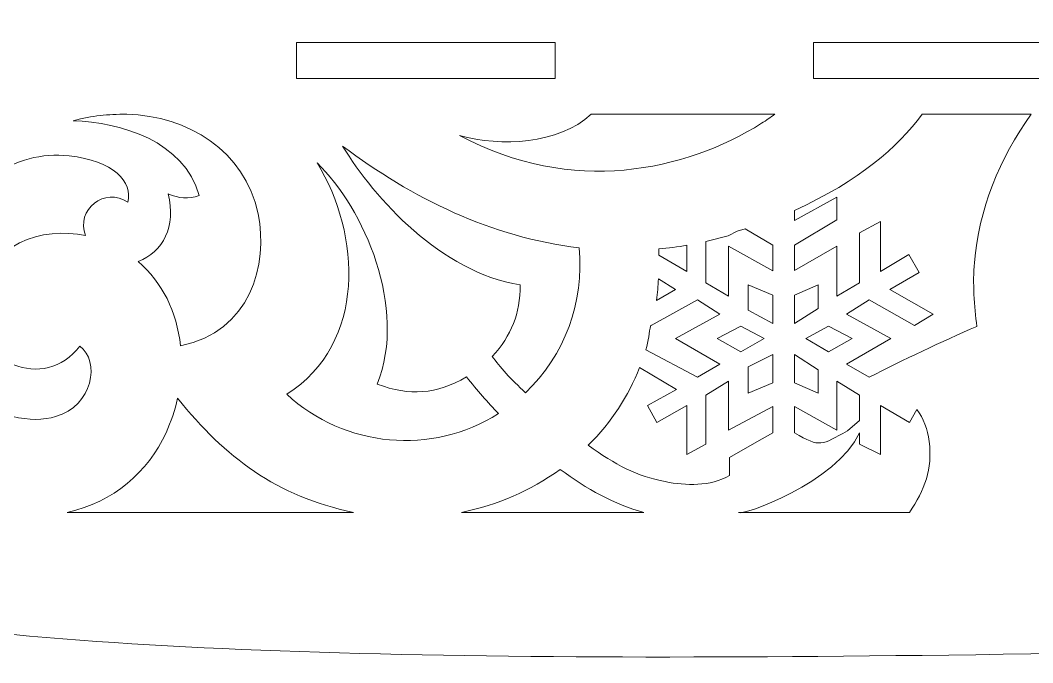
# Model space of a CAD drawing. Header units: centimetres. Extents: x -26.8 to 35.6, y -16.5 to 21.6.
# Drawn here: x 5.97 to 14.44, y 2.62 to 7.99 of the extents above; entities that cross this region are included whole.
import ezdxf

# ---------------------------------------------------------------- set-up
doc = ezdxf.new("R2010")
doc.units = ezdxf.units.CM
doc.header["$MEASUREMENT"] = 0
doc.layers.add('layer 1', color=7, linetype='Continuous')

msp = doc.modelspace()

# ---------------------------------------------------------------- linework, layer by layer
at = {"layer": 'layer 1', "color": 142, "lineweight": 9}
for points, knots in [([(5.82436, 14.31956), (5.82436, 14.31956), (5.82436, 13.88769), (5.82436, 13.88769), (5.82436, 13.88769), (5.13313, 13.22978), (4.73236, 12.57022), (4.5652, 11.86502), (4.5652, 11.86502), (4.33256, 10.88351), (4.56167, 9.87197), (5.09755, 8.69854), (5.09755, 8.69854), (5.15764, 8.56697), (5.20183, 8.44521), (5.23207, 8.33299), (5.23207, 8.33299), (5.23207, 8.33299), (5.0782, 8.13254), (5.0782, 8.13254), (5.0782, 8.13254), (5.0782, 8.13254), (4.90085, 8.10596), (4.90085, 8.10596), (4.90085, 8.10596), (4.90085, 8.10596), (5.06419, 8.32686), (5.06419, 8.32686), (5.06419, 8.32686), (5.06419, 8.32686), (4.99344, 8.38381), (4.99344, 8.38381), (4.99344, 8.38381), (4.99344, 8.38381), (4.77315, 8.09216), (4.77315, 8.09216), (4.77315, 8.09216), (4.74526, 8.15931), (4.73385, 8.1992), (4.64648, 8.25539), (4.64648, 8.25539), (4.64648, 8.25539), (4.98118, 8.39441), (4.98118, 8.39441), (4.98118, 8.39441), (4.98118, 8.39441), (4.94782, 8.47475), (4.94782, 8.47475), (4.94782, 8.47475), (4.94782, 8.47475), (4.6954, 8.37383), (4.6954, 8.37383), (4.6954, 8.37383), (4.6954, 8.37383), (4.76584, 8.54436), (4.76584, 8.54436), (4.76584, 8.54436), (4.76584, 8.54436), (5.02021, 8.65002), (5.02021, 8.65002), (5.02021, 8.65002), (5.02021, 8.65002), (4.98016, 8.72757), (4.98016, 8.72757), (4.98016, 8.72757), (4.98016, 8.72757), (4.81476, 8.66279), (4.81476, 8.66279), (4.81476, 8.66279), (4.81476, 8.66279), (4.86955, 8.79544), (4.86955, 8.79544), (4.86955, 8.79544), (4.86955, 8.79544), (4.78902, 8.8287), (4.78902, 8.8287), (4.78902, 8.8287), (4.78902, 8.8287), (4.73422, 8.69606), (4.73422, 8.69606), (4.73422, 8.69606), (4.73422, 8.69606), (4.66276, 8.85867), (4.66276, 8.85867), (4.66276, 8.85867), (4.66276, 8.85867), (4.57965, 8.832), (4.57965, 8.832), (4.57965, 8.832), (4.57965, 8.832), (4.68531, 8.57763), (4.68531, 8.57763), (4.68531, 8.57763), (4.68531, 8.57763), (4.61487, 8.40709), (4.61487, 8.40709), (4.61487, 8.40709), (4.61487, 8.40709), (4.50725, 8.65672), (4.50725, 8.65672), (4.50725, 8.65672), (4.50725, 8.65672), (4.42693, 8.62336), (4.42693, 8.62336), (4.42693, 8.62336), (4.42693, 8.62336), (4.56595, 8.28866), (4.56595, 8.28866), (4.56595, 8.28866), (4.56595, 8.28866), (4.54978, 8.28979), (4.54978, 8.28979), (4.54978, 8.28979), (4.48586, 8.3051), (4.42294, 8.29597), (4.36101, 8.26239), (4.36101, 8.26239), (4.36101, 8.26239), (4.40602, 8.62645), (4.40602, 8.62645), (4.40602, 8.62645), (4.40602, 8.62645), (4.3157, 8.63603), (4.3157, 8.63603), (4.3157, 8.63603), (4.3157, 8.63603), (4.28026, 8.36229), (4.28026, 8.36229), (4.28026, 8.36229), (4.28026, 8.36229), (4.16864, 8.50823), (4.16864, 8.50823), (4.16864, 8.50823), (4.16864, 8.50823), (4.20881, 8.78), (4.20881, 8.78), (4.20881, 8.78), (4.20881, 8.78), (4.12044, 8.79431), (4.12044, 8.79431), (4.12044, 8.79431), (4.12044, 8.79431), (4.0946, 8.61089), (4.0946, 8.61089), (4.0946, 8.61089), (4.0946, 8.61089), (4.00356, 8.72614), (4.00356, 8.72614), (4.00356, 8.72614), (4.00356, 8.72614), (3.93631, 8.67074), (3.93631, 8.67074), (3.93631, 8.67074), (3.93631, 8.67074), (4.0226, 8.55746), (4.0226, 8.55746), (4.0226, 8.55746), (4.0226, 8.55746), (3.83919, 8.58329), (3.83919, 8.58329), (3.83919, 8.58329), (3.83919, 8.58329), (3.83435, 8.49103), (3.83435, 8.49103), (3.83435, 8.49103), (3.83435, 8.49103), (4.09665, 8.45478), (4.09665, 8.45478), (4.09665, 8.45478), (4.09665, 8.45478), (4.21498, 8.31162), (4.21498, 8.31162), (4.21498, 8.31162), (4.21498, 8.31162), (3.9393, 8.34232), (3.9393, 8.34232), (3.9393, 8.34232), (3.9393, 8.34232), (3.93167, 8.25674), (3.93167, 8.25674), (3.93167, 8.25674), (3.93167, 8.25674), (4.28902, 8.20895), (4.28902, 8.20895), (4.28902, 8.20895), (4.27595, 8.17733), (4.24555, 8.17043), (4.23095, 8.12203), (4.23095, 8.12203), (4.23095, 8.12203), (4.21076, 8.01946), (4.21076, 8.01946), (4.21076, 8.01946), (4.21076, 8.01946), (3.92384, 8.23778), (3.92384, 8.23778), (3.92384, 8.23778), (3.92384, 8.23778), (3.8669, 8.16704), (3.8669, 8.16704), (3.8669, 8.16704), (3.8669, 8.16704), (4.08584, 7.99897), (4.08584, 7.99897), (4.08584, 7.99897), (4.08584, 7.99897), (3.89903, 7.97631), (3.89903, 7.97631), (3.89903, 7.97631), (3.89903, 7.97631), (3.68956, 8.14047), (3.68956, 8.14047), (3.68956, 8.14047), (3.68956, 8.14047), (3.62786, 8.07168), (3.62786, 8.07168), (3.62786, 8.07168), (3.62786, 8.07168), (3.7741, 7.95582), (3.7741, 7.95582), (3.7741, 7.95582), (3.7741, 7.95582), (3.63497, 7.9412), (3.63497, 7.9412), (3.63497, 7.9412), (3.63497, 7.9412), (3.64157, 7.84975), (3.64157, 7.84975), (3.64157, 7.84975), (3.64157, 7.84975), (3.78739, 7.86714), (3.78739, 7.86714), (3.78739, 7.86714), (3.78739, 7.86714), (3.67822, 7.7237), (3.67822, 7.7237), (3.67822, 7.7237), (3.67822, 7.7237), (3.75093, 7.67148), (3.75093, 7.67148), (3.75093, 7.67148), (3.75093, 7.67148), (3.9123, 7.88765), (3.9123, 7.88765), (3.9123, 7.88765), (3.9123, 7.88765), (4.09438, 7.91225), (4.09438, 7.91225), (4.09438, 7.91225), (4.09438, 7.91225), (3.92632, 7.69331), (3.92632, 7.69331), (3.92632, 7.69331), (3.92632, 7.69331), (3.99902, 7.6411), (3.99902, 7.6411), (3.99902, 7.6411), (3.99902, 7.6411), (4.22486, 7.91936), (4.22486, 7.91936), (4.22486, 7.91936), (4.24505, 7.85187), (4.28634, 7.79969), (4.34875, 7.76282), (4.34875, 7.76282), (4.34875, 7.76282), (4.01405, 7.6238), (4.01405, 7.6238), (4.01405, 7.6238), (4.01405, 7.6238), (4.04938, 7.54821), (4.04938, 7.54821), (4.04938, 7.54821), (4.04938, 7.54821), (4.30179, 7.64913), (4.30179, 7.64913), (4.30179, 7.64913), (4.30179, 7.64913), (4.23134, 7.47858), (4.23134, 7.47858), (4.23134, 7.47858), (4.23134, 7.47858), (3.97763, 7.3745), (3.97763, 7.3745), (3.97763, 7.3745), (3.97763, 7.3745), (4.01378, 7.29356), (4.01378, 7.29356), (4.01378, 7.29356), (3.94791, 7.32164), (3.88664, 7.35727), (3.83202, 7.40045), (3.83202, 7.40045), (3.64058, 7.55174), (3.53786, 7.83014), (3.64277, 8.24668), (3.64277, 8.24668), (3.85557, 9.09159), (3.59689, 9.93518), (3.02933, 10.55639), (3.02933, 10.55639), (2.51377, 11.12067), (1.72691, 11.5078), (0.95089, 11.40047), (0.95089, 11.40047), (-0.78963, 11.15975), (-1.51343, 9.7041), (-1.31086, 8.05599), (-1.31086, 8.05599), (-1.2751, 7.76505), (-1.21076, 7.46692), (-1.11919, 7.16749), (-1.11919, 7.16749), (-1.55272, 7.09121), (-1.95354, 6.82079), (-2.1128, 6.33701), (-2.1128, 6.33701), (-2.20124, 6.06653), (-2.16671, 5.69178), (-1.91977, 5.4475), (-1.91977, 5.4475), (-1.71544, 5.27281), (-1.46362, 5.25672), (-1.26615, 5.4475), (-1.26615, 5.4475), (-1.04669, 5.67416), (-1.22181, 6.06653), (-1.52695, 6.02801), (-1.52695, 6.02801), (-1.59499, 6.25871), (-1.44127, 6.37655), (-1.22382, 6.39768), (-1.22382, 6.39768), (-1.04047, 6.41326), (-0.81141, 6.28025), (-0.5665, 5.89886), (-0.5665, 5.89886), (-0.53441, 5.843), (-0.50143, 5.78811), (-0.46781, 5.73317), (-0.46781, 5.73317), (0.37262, 4.37589), (1.66028, 3.58021), (3.85907, 3.14219), (3.85907, 3.14219), (6.15333, 2.68514), (9.47817, 2.62076), (14.4249, 2.6948), (14.4249, 2.6948), (22.00594, 2.80827), (25.81171, 2.83987), (31.85826, 2.83987), (31.85826, 2.83987), (32.13789, 2.83987), (32.39395, 2.89393), (32.6251, 2.99144), (32.6251, 2.99144), (32.6251, 2.99144), (32.71276, 2.99125), (32.71276, 2.99125), (32.71276, 2.99125), (32.71276, 3.0032), (32.71818, 3.01925), (32.72842, 3.03879), (32.72842, 3.03879), (33.26618, 3.3044), (33.65869, 3.81195), (33.88721, 4.41379), (33.88721, 4.41379), (34.47818, 5.97018), (33.9281, 8.17564), (31.93615, 8.31119), (31.93615, 8.31119), (31.06125, 8.37071), (30.62312, 8.19698), (30.19936, 7.98092), (30.19936, 7.98092), (30.19936, 7.98092), (30.19936, 11.96709), (30.19936, 11.96709), (30.19936, 11.96709), (31.3102, 11.93309), (32.54254, 12.74022), (32.9737, 13.65288), (32.9737, 13.65288), (33.40127, 14.55799), (33.34499, 15.78688), (33.07351, 16.75729), (33.07351, 16.75729), (33.19216, 16.71983), (33.31665, 16.69967), (33.44329, 16.69537), (33.44329, 16.69537), (34.19335, 16.63958), (34.80886, 17.09899), (35.1259, 17.72434), (35.1259, 17.72434), (35.61753, 18.69401), (35.22183, 20.11361), (34.46296, 20.80239), (34.46296, 20.80239), (34.4241, 20.83682), (34.38475, 20.86844), (34.34477, 20.89817), (34.34477, 20.89817), (34.21442, 21.00731), (34.07203, 21.10247), (33.92029, 21.17615), (33.92029, 21.17615), (33.15637, 21.55262), (32.12421, 21.48962), (31.3093, 20.99606), (31.3093, 20.99606), (30.49458, 20.5028), (29.8993, 19.57763), (29.56012, 18.71745), (29.56012, 18.71745), (29.22151, 17.85832), (29.14333, 17.06148), (28.96252, 16.43978), (28.96252, 16.43978), (28.78101, 15.81673), (28.50193, 15.37011), (28.17905, 15.12515), (28.17905, 15.12515), (27.90915, 14.91531), (27.61159, 14.85185), (27.39183, 15.00936), (27.39183, 15.00936), (27.39183, 15.00936), (27.39189, 15.00947), (27.39189, 15.00947), (27.39189, 15.00947), (27.62199, 15.44092), (27.32778, 15.73067), (27.03606, 15.70124), (27.03606, 15.70124), (25.91515, 15.81788), (24.24345, 12.70521), (23.13857, 12.04954), (23.13857, 12.04954), (22.0245, 11.38841), (21.5716, 11.31984), (20.50174, 11.84222), (20.50174, 11.84222), (21.02758, 11.70882), (21.81121, 11.79207), (21.98074, 12.37049), (21.98074, 12.37049), (21.842, 12.41318), (21.70915, 12.42679), (21.56486, 12.41318), (21.56486, 12.41318), (21.82381, 12.67277), (21.93057, 13.04322), (21.79978, 13.37098), (21.79978, 13.37098), (21.70578, 13.60652), (21.58004, 13.65959), (21.4238, 13.71381), (21.4238, 13.71381), (20.85997, 13.90945), (20.67799, 13.05509), (21.28068, 13.04682), (21.28068, 13.04682), (21.29446, 12.82056), (21.13168, 12.62687), (20.88419, 12.5132), (20.88419, 12.5132), (20.5921, 12.37475), (20.18562, 12.35074), (19.70317, 12.47054), (19.70317, 12.47054), (19.22193, 12.59032), (18.66762, 12.85712), (17.96642, 12.95717), (17.96642, 12.95717), (17.35374, 13.04447), (16.62924, 13.00802), (16.01925, 12.73143), (16.01925, 12.73143), (16.01925, 12.73143), (16.01897, 12.73134), (16.01897, 12.73134), (16.01897, 12.73134), (15.40763, 12.53307), (14.13523, 11.8687), (13.26437, 12.0426), (13.26437, 12.0426), (12.23139, 12.25121), (11.00856, 12.95757), (10.34749, 14.38613), (10.34749, 14.38613), (10.76591, 13.80586), (11.60323, 13.21978), (12.20914, 13.64668), (12.20914, 13.64668), (12.10444, 13.80718), (11.98349, 13.93392), (11.83062, 14.04354), (11.83062, 14.04354), (12.28323, 14.07917), (12.66954, 14.3541), (12.78871, 14.78948), (12.78871, 14.78948), (12.87436, 15.10239), (12.79036, 15.26207), (12.6771, 15.44886), (12.6771, 15.44886), (12.26835, 16.123), (11.44096, 15.43411), (12.03013, 14.91194), (12.03013, 14.91194), (11.87226, 14.67664), (11.56462, 14.62409), (11.23394, 14.72288), (11.23394, 14.72288), (10.84041, 14.8352), (10.4206, 15.15814), (10.03476, 15.68796), (10.03476, 15.68796), (9.65008, 16.21673), (9.30466, 16.95308), (8.68771, 17.64995), (8.68771, 17.64995), (8.06986, 18.3476), (7.18372, 19.01), (6.23307, 19.1734), (6.23307, 19.1734), (5.28213, 19.337), (4.26832, 19.0037), (3.66148, 18.35021), (3.66148, 18.35021), (3.07911, 17.73014), (2.77163, 16.95671), (3.0361, 15.74415), (3.0361, 15.74415), (3.30057, 14.53158), (4.25179, 13.70413), (5.63974, 14.22388), (5.63974, 14.22388), (5.70358, 14.25171), (5.76532, 14.28361), (5.82436, 14.31956)], [0, 0, 0, 0, 0.0072993, 0.0072993, 0.0072993, 0.0072993, 0.0145985, 0.0145985, 0.0145985, 0.0145985, 0.0218978, 0.0218978, 0.0218978, 0.0218978, 0.0291971, 0.0291971, 0.0291971, 0.0291971, 0.0364964, 0.0364964, 0.0364964, 0.0364964, 0.0437956, 0.0437956, 0.0437956, 0.0437956, 0.0510949, 0.0510949, 0.0510949, 0.0510949, 0.0583942, 0.0583942, 0.0583942, 0.0583942, 0.0656934, 0.0656934, 0.0656934, 0.0656934, 0.0729927, 0.0729927, 0.0729927, 0.0729927, 0.080292, 0.080292, 0.080292, 0.080292, 0.0875912, 0.0875912, 0.0875912, 0.0875912, 0.0948905, 0.0948905, 0.0948905, 0.0948905, 0.1021898, 0.1021898, 0.1021898, 0.1021898, 0.1094891, 0.1094891, 0.1094891, 0.1094891, 0.1167883, 0.1167883, 0.1167883, 0.1167883, 0.1240876, 0.1240876, 0.1240876, 0.1240876, 0.1313869, 0.1313869, 0.1313869, 0.1313869, 0.1386861, 0.1386861, 0.1386861, 0.1386861, 0.1459854, 0.1459854, 0.1459854, 0.1459854, 0.1532847, 0.1532847, 0.1532847, 0.1532847, 0.1605839, 0.1605839, 0.1605839, 0.1605839, 0.1678832, 0.1678832, 0.1678832, 0.1678832, 0.1751825, 0.1751825, 0.1751825, 0.1751825, 0.1824818, 0.1824818, 0.1824818, 0.1824818, 0.189781, 0.189781, 0.189781, 0.189781, 0.1970803, 0.1970803, 0.1970803, 0.1970803, 0.2043796, 0.2043796, 0.2043796, 0.2043796, 0.2116788, 0.2116788, 0.2116788, 0.2116788, 0.2189781, 0.2189781, 0.2189781, 0.2189781, 0.2262774, 0.2262774, 0.2262774, 0.2262774, 0.2335766, 0.2335766, 0.2335766, 0.2335766, 0.2408759, 0.2408759, 0.2408759, 0.2408759, 0.2481752, 0.2481752, 0.2481752, 0.2481752, 0.2554745, 0.2554745, 0.2554745, 0.2554745, 0.2627737, 0.2627737, 0.2627737, 0.2627737, 0.270073, 0.270073, 0.270073, 0.270073, 0.2773723, 0.2773723, 0.2773723, 0.2773723, 0.2846715, 0.2846715, 0.2846715, 0.2846715, 0.2919708, 0.2919708, 0.2919708, 0.2919708, 0.2992701, 0.2992701, 0.2992701, 0.2992701, 0.3065693, 0.3065693, 0.3065693, 0.3065693, 0.3138686, 0.3138686, 0.3138686, 0.3138686, 0.3211679, 0.3211679, 0.3211679, 0.3211679, 0.3284672, 0.3284672, 0.3284672, 0.3284672, 0.3357664, 0.3357664, 0.3357664, 0.3357664, 0.3430657, 0.3430657, 0.3430657, 0.3430657, 0.350365, 0.350365, 0.350365, 0.350365, 0.3576642, 0.3576642, 0.3576642, 0.3576642, 0.3649635, 0.3649635, 0.3649635, 0.3649635, 0.3722628, 0.3722628, 0.3722628, 0.3722628, 0.379562, 0.379562, 0.379562, 0.379562, 0.3868613, 0.3868613, 0.3868613, 0.3868613, 0.3941606, 0.3941606, 0.3941606, 0.3941606, 0.4014599, 0.4014599, 0.4014599, 0.4014599, 0.4087591, 0.4087591, 0.4087591, 0.4087591, 0.4160584, 0.4160584, 0.4160584, 0.4160584, 0.4233577, 0.4233577, 0.4233577, 0.4233577, 0.4306569, 0.4306569, 0.4306569, 0.4306569, 0.4379562, 0.4379562, 0.4379562, 0.4379562, 0.4452555, 0.4452555, 0.4452555, 0.4452555, 0.4525547, 0.4525547, 0.4525547, 0.4525547, 0.459854, 0.459854, 0.459854, 0.459854, 0.4671533, 0.4671533, 0.4671533, 0.4671533, 0.4744526, 0.4744526, 0.4744526, 0.4744526, 0.4817518, 0.4817518, 0.4817518, 0.4817518, 0.4890511, 0.4890511, 0.4890511, 0.4890511, 0.4963504, 0.4963504, 0.4963504, 0.4963504, 0.5036496, 0.5036496, 0.5036496, 0.5036496, 0.5109489, 0.5109489, 0.5109489, 0.5109489, 0.5182482, 0.5182482, 0.5182482, 0.5182482, 0.5255474, 0.5255474, 0.5255474, 0.5255474, 0.5328467, 0.5328467, 0.5328467, 0.5328467, 0.540146, 0.540146, 0.540146, 0.540146, 0.5474453, 0.5474453, 0.5474453, 0.5474453, 0.5547445, 0.5547445, 0.5547445, 0.5547445, 0.5620438, 0.5620438, 0.5620438, 0.5620438, 0.5693431, 0.5693431, 0.5693431, 0.5693431, 0.5766423, 0.5766423, 0.5766423, 0.5766423, 0.5839416, 0.5839416, 0.5839416, 0.5839416, 0.5912409, 0.5912409, 0.5912409, 0.5912409, 0.5985401, 0.5985401, 0.5985401, 0.5985401, 0.6058394, 0.6058394, 0.6058394, 0.6058394, 0.6131387, 0.6131387, 0.6131387, 0.6131387, 0.620438, 0.620438, 0.620438, 0.620438, 0.6277372, 0.6277372, 0.6277372, 0.6277372, 0.6350365, 0.6350365, 0.6350365, 0.6350365, 0.6423358, 0.6423358, 0.6423358, 0.6423358, 0.649635, 0.649635, 0.649635, 0.649635, 0.6569343, 0.6569343, 0.6569343, 0.6569343, 0.6642336, 0.6642336, 0.6642336, 0.6642336, 0.6715328, 0.6715328, 0.6715328, 0.6715328, 0.6788321, 0.6788321, 0.6788321, 0.6788321, 0.6861314, 0.6861314, 0.6861314, 0.6861314, 0.6934307, 0.6934307, 0.6934307, 0.6934307, 0.7007299, 0.7007299, 0.7007299, 0.7007299, 0.7080292, 0.7080292, 0.7080292, 0.7080292, 0.7153285, 0.7153285, 0.7153285, 0.7153285, 0.7226277, 0.7226277, 0.7226277, 0.7226277, 0.729927, 0.729927, 0.729927, 0.729927, 0.7372263, 0.7372263, 0.7372263, 0.7372263, 0.7445255, 0.7445255, 0.7445255, 0.7445255, 0.7518248, 0.7518248, 0.7518248, 0.7518248, 0.7591241, 0.7591241, 0.7591241, 0.7591241, 0.7664234, 0.7664234, 0.7664234, 0.7664234, 0.7737226, 0.7737226, 0.7737226, 0.7737226, 0.7810219, 0.7810219, 0.7810219, 0.7810219, 0.7883212, 0.7883212, 0.7883212, 0.7883212, 0.7956204, 0.7956204, 0.7956204, 0.7956204, 0.8029197, 0.8029197, 0.8029197, 0.8029197, 0.810219, 0.810219, 0.810219, 0.810219, 0.8175182, 0.8175182, 0.8175182, 0.8175182, 0.8248175, 0.8248175, 0.8248175, 0.8248175, 0.8321168, 0.8321168, 0.8321168, 0.8321168, 0.8394161, 0.8394161, 0.8394161, 0.8394161, 0.8467153, 0.8467153, 0.8467153, 0.8467153, 0.8540146, 0.8540146, 0.8540146, 0.8540146, 0.8613139, 0.8613139, 0.8613139, 0.8613139, 0.8686131, 0.8686131, 0.8686131, 0.8686131, 0.8759124, 0.8759124, 0.8759124, 0.8759124, 0.8832117, 0.8832117, 0.8832117, 0.8832117, 0.8905109, 0.8905109, 0.8905109, 0.8905109, 0.8978102, 0.8978102, 0.8978102, 0.8978102, 0.9051095, 0.9051095, 0.9051095, 0.9051095, 0.9124088, 0.9124088, 0.9124088, 0.9124088, 0.919708, 0.919708, 0.919708, 0.919708, 0.9270073, 0.9270073, 0.9270073, 0.9270073, 0.9343066, 0.9343066, 0.9343066, 0.9343066, 0.9416058, 0.9416058, 0.9416058, 0.9416058, 0.9489051, 0.9489051, 0.9489051, 0.9489051, 0.9562044, 0.9562044, 0.9562044, 0.9562044, 0.9635036, 0.9635036, 0.9635036, 0.9635036, 0.9708029, 0.9708029, 0.9708029, 0.9708029, 0.9781022, 0.9781022, 0.9781022, 0.9781022, 0.9854015, 0.9854015, 0.9854015, 0.9854015, 1, 1, 1, 1]), ([(10.1704, 7.80713), (10.1704, 7.80713), (10.44709, 7.80713), (10.44709, 7.80713), (10.44709, 7.80713), (10.44709, 7.80713), (10.44709, 7.50713), (10.44709, 7.50713), (10.44709, 7.50713), (10.44709, 7.50713), (8.28573, 7.50713), (8.28573, 7.50713), (8.28573, 7.50713), (8.28573, 7.50713), (8.28573, 7.80713), (8.28573, 7.80713), (8.28573, 7.80713), (8.28573, 7.80713), (8.45944, 7.80713), (8.45944, 7.80713), (8.45944, 7.80713), (8.45944, 7.80713), (10.1704, 7.80713), (10.1704, 7.80713)], [0, 0, 0, 0, 0.1428571, 0.1428571, 0.1428571, 0.1428571, 0.2857143, 0.2857143, 0.2857143, 0.2857143, 0.4285714, 0.4285714, 0.4285714, 0.4285714, 0.5714286, 0.5714286, 0.5714286, 0.5714286, 0.7142857, 0.7142857, 0.7142857, 0.7142857, 1, 1, 1, 1]), ([(14.76982, 7.80713), (14.76982, 7.80713), (13.88899, 7.80713), (13.88899, 7.80713), (13.88899, 7.80713), (13.88899, 7.80713), (12.82195, 7.80713), (12.82195, 7.80713), (12.82195, 7.80713), (12.82195, 7.80713), (12.69667, 7.80713), (12.69667, 7.80713), (12.69667, 7.80713), (12.69667, 7.80713), (12.60894, 7.80713), (12.60894, 7.80713), (12.60894, 7.80713), (12.60894, 7.80713), (12.60845, 7.80713), (12.60845, 7.80713), (12.60845, 7.80713), (12.60845, 7.80713), (12.60845, 7.50713), (12.60845, 7.50713), (12.60845, 7.50713), (12.60845, 7.50713), (14.76982, 7.50713), (14.76982, 7.50713), (14.76982, 7.50713), (14.76982, 7.50713), (14.76982, 7.80713), (14.76982, 7.80713)], [0, 0, 0, 0, 0.1111111, 0.1111111, 0.1111111, 0.1111111, 0.2222222, 0.2222222, 0.2222222, 0.2222222, 0.3333333, 0.3333333, 0.3333333, 0.3333333, 0.4444444, 0.4444444, 0.4444444, 0.4444444, 0.5555556, 0.5555556, 0.5555556, 0.5555556, 0.6666667, 0.6666667, 0.6666667, 0.6666667, 0.7777778, 0.7777778, 0.7777778, 0.7777778, 1, 1, 1, 1]), ([(6.86588, 7.20713), (6.70115, 7.20713), (6.58285, 7.19753), (6.41735, 7.15316), (6.41735, 7.15316), (6.81259, 7.14002), (7.34663, 6.98313), (7.47148, 6.52711), (7.47148, 6.52711), (7.37887, 6.49595), (7.30123, 6.50213), (7.21249, 6.5423), (7.21249, 6.5423), (7.278, 6.26844), (7.17223, 6.05616), (6.95964, 5.97474), (6.95964, 5.97474), (7.16341, 5.79945), (7.28243, 5.55934), (7.31541, 5.27115), (7.31541, 5.27115), (7.89976, 5.38503), (8.04988, 5.95364), (7.9632, 6.37433), (7.9632, 6.37433), (7.85301, 6.90419), (7.37359, 7.1936), (6.86588, 7.20713)], [0, 0, 0, 0, 0.125, 0.125, 0.125, 0.125, 0.25, 0.25, 0.25, 0.25, 0.375, 0.375, 0.375, 0.375, 0.5, 0.5, 0.5, 0.5, 0.625, 0.625, 0.625, 0.625, 0.75, 0.75, 0.75, 0.75, 1, 1, 1, 1]), ([(12.28363, 7.20713), (12.28363, 7.20713), (10.74928, 7.20713), (10.74928, 7.20713), (10.74928, 7.20713), (10.47094, 6.95401), (9.99571, 6.93276), (9.64835, 7.0295), (9.64835, 7.0295), (10.58949, 6.52505), (11.53475, 6.73039), (12.17377, 7.13204), (12.17377, 7.13204), (12.21199, 7.15617), (12.24856, 7.18124), (12.28363, 7.20713)], [0, 0, 0, 0, 0.2, 0.2, 0.2, 0.2, 0.4, 0.4, 0.4, 0.4, 0.6, 0.6, 0.6, 0.6, 1, 1, 1, 1]), ([(14.42818, 7.20713), (14.42818, 7.20713), (13.5174, 7.20713), (13.5174, 7.20713), (13.5174, 7.20713), (13.30293, 6.92516), (13.00126, 6.65669), (12.44894, 6.40311), (12.44894, 6.40311), (12.44894, 6.40311), (12.44894, 6.31739), (12.44894, 6.31739), (12.44894, 6.31739), (12.44894, 6.31739), (12.80395, 6.51462), (12.80395, 6.51462), (12.80395, 6.51462), (12.80395, 6.51462), (12.80395, 6.32528), (12.80395, 6.32528), (12.80395, 6.32528), (12.80395, 6.32528), (12.44893, 6.11226), (12.44893, 6.11226), (12.44893, 6.11226), (12.44893, 6.11226), (12.44893, 5.89927), (12.44893, 5.89927), (12.44893, 5.89927), (12.44893, 5.89927), (12.80395, 6.10438), (12.80395, 6.10438), (12.80395, 6.10438), (12.80395, 6.10438), (12.80395, 5.68625), (12.80395, 5.68625), (12.80395, 5.68625), (12.80395, 5.68625), (12.99328, 5.79671), (12.99328, 5.79671), (12.99328, 5.79671), (12.99328, 5.79671), (12.99328, 6.21482), (12.99328, 6.21482), (12.99328, 6.21482), (12.99328, 6.21482), (13.16685, 6.3095), (13.16685, 6.3095), (13.16685, 6.3095), (13.16685, 6.10919), (13.16686, 6.07694), (13.16686, 5.89137), (13.16686, 5.89137), (13.16686, 5.89137), (13.40352, 6.03338), (13.40352, 6.03338), (13.40352, 6.03338), (13.40352, 6.03338), (13.49031, 5.88348), (13.49031, 5.88348), (13.49031, 5.88348), (13.49031, 5.88348), (13.24574, 5.74148), (13.24574, 5.74148), (13.24574, 5.74148), (13.24574, 5.74148), (13.60864, 5.53636), (13.60864, 5.53636), (13.60864, 5.53636), (13.60864, 5.53636), (13.45086, 5.44169), (13.45086, 5.44169), (13.45086, 5.44169), (13.45086, 5.44169), (13.07218, 5.6547), (13.07218, 5.6547), (13.07218, 5.6547), (13.07218, 5.6547), (12.88284, 5.53636), (12.88284, 5.53636), (12.88284, 5.53636), (12.88284, 5.53636), (13.25363, 5.33124), (13.25363, 5.33124), (13.25363, 5.33124), (13.25363, 5.33124), (12.88284, 5.11823), (12.88284, 5.11823), (12.88284, 5.11823), (12.88284, 5.11823), (13.07218, 5.00779), (13.07218, 5.00779), (13.07218, 5.00779), (13.35476, 5.15196), (13.67994, 5.30561), (13.97413, 5.43319), (13.97413, 5.43319), (13.95011, 5.60006), (13.939, 5.80093), (13.95295, 5.96677), (13.95295, 5.96677), (13.98841, 6.40124), (14.16159, 6.84289), (14.42818, 7.20713)], [0, 0, 0, 0, 0.037037, 0.037037, 0.037037, 0.037037, 0.0740741, 0.0740741, 0.0740741, 0.0740741, 0.1111111, 0.1111111, 0.1111111, 0.1111111, 0.1481481, 0.1481481, 0.1481481, 0.1481481, 0.1851852, 0.1851852, 0.1851852, 0.1851852, 0.2222222, 0.2222222, 0.2222222, 0.2222222, 0.2592593, 0.2592593, 0.2592593, 0.2592593, 0.2962963, 0.2962963, 0.2962963, 0.2962963, 0.3333333, 0.3333333, 0.3333333, 0.3333333, 0.3703704, 0.3703704, 0.3703704, 0.3703704, 0.4074074, 0.4074074, 0.4074074, 0.4074074, 0.4444444, 0.4444444, 0.4444444, 0.4444444, 0.4814815, 0.4814815, 0.4814815, 0.4814815, 0.5185185, 0.5185185, 0.5185185, 0.5185185, 0.5555556, 0.5555556, 0.5555556, 0.5555556, 0.5925926, 0.5925926, 0.5925926, 0.5925926, 0.6296296, 0.6296296, 0.6296296, 0.6296296, 0.6666667, 0.6666667, 0.6666667, 0.6666667, 0.7037037, 0.7037037, 0.7037037, 0.7037037, 0.7407407, 0.7407407, 0.7407407, 0.7407407, 0.7777778, 0.7777778, 0.7777778, 0.7777778, 0.8148148, 0.8148148, 0.8148148, 0.8148148, 0.8518519, 0.8518519, 0.8518519, 0.8518519, 0.8888889, 0.8888889, 0.8888889, 0.8888889, 0.9259259, 0.9259259, 0.9259259, 0.9259259, 1, 1, 1, 1]), ([(5.75218, 6.6944), (5.71105, 6.65435), (5.66809, 6.61661), (5.62348, 6.5812), (5.62348, 6.5812), (5.56084, 6.51441), (5.50779, 6.43723), (5.46721, 6.35116), (5.46721, 6.35116), (5.40373, 6.21821), (5.35937, 6.0773), (5.3341, 5.93456), (5.3341, 5.93456), (5.26468, 5.53781), (5.34931, 5.12842), (5.55287, 4.89887), (5.55287, 4.89887), (5.75332, 4.66828), (6.0709, 4.62011), (6.27031, 4.67861), (6.27031, 4.67861), (6.58216, 4.76906), (6.64474, 5.14141), (6.47179, 5.26908), (6.47179, 5.26908), (6.18569, 4.87877), (5.56603, 5.12842), (5.6313, 5.60942), (5.6313, 5.60942), (5.70688, 6.15577), (6.16012, 6.26201), (6.5203, 6.19296), (6.5203, 6.19296), (6.43465, 6.40937), (6.68437, 6.60466), (6.874, 6.47094), (6.874, 6.47094), (6.91838, 6.64304), (6.75196, 6.81901), (6.38227, 6.85919), (6.38227, 6.85919), (6.15364, 6.88503), (5.93012, 6.82292), (5.75218, 6.6944)], [0, 0, 0, 0, 0.0833333, 0.0833333, 0.0833333, 0.0833333, 0.1666667, 0.1666667, 0.1666667, 0.1666667, 0.25, 0.25, 0.25, 0.25, 0.3333333, 0.3333333, 0.3333333, 0.3333333, 0.4166667, 0.4166667, 0.4166667, 0.4166667, 0.5, 0.5, 0.5, 0.5, 0.5833333, 0.5833333, 0.5833333, 0.5833333, 0.6666667, 0.6666667, 0.6666667, 0.6666667, 0.75, 0.75, 0.75, 0.75, 0.8333333, 0.8333333, 0.8333333, 0.8333333, 1, 1, 1, 1]), ([(8.66983, 6.94088), (9.25121, 6.50425), (9.91828, 6.17628), (10.64704, 6.09042), (10.64704, 6.09042), (10.69345, 5.63854), (10.52705, 5.18972), (10.19864, 4.87877), (10.19864, 4.87877), (10.08074, 4.98956), (9.97988, 5.09726), (9.92132, 5.18278), (9.92132, 5.18278), (10.08358, 5.35977), (10.15428, 5.53781), (10.15428, 5.77945), (10.15428, 5.77945), (9.48817, 5.89023), (8.94277, 6.49595), (8.66983, 6.94088)], [0, 0, 0, 0, 0.1666667, 0.1666667, 0.1666667, 0.1666667, 0.3333333, 0.3333333, 0.3333333, 0.3333333, 0.5, 0.5, 0.5, 0.5, 0.6666667, 0.6666667, 0.6666667, 0.6666667, 1, 1, 1, 1]), ([(8.20313, 4.86564), (8.87234, 5.29433), (8.82384, 6.203), (8.45727, 6.79995), (8.45727, 6.79995), (8.85119, 6.41349), (9.21288, 5.59215), (8.96008, 4.95014), (8.96008, 4.95014), (9.23506, 4.84863), (9.44972, 4.86564), (9.70462, 5.01068), (9.70462, 5.01068), (9.79543, 4.89887), (9.88521, 4.79814), (9.97368, 4.70357), (9.97368, 4.70357), (9.41437, 4.3514), (8.68891, 4.4189), (8.20313, 4.86564)], [0, 0, 0, 0, 0.1666667, 0.1666667, 0.1666667, 0.1666667, 0.3333333, 0.3333333, 0.3333333, 0.3333333, 0.5, 0.5, 0.5, 0.5, 0.6666667, 0.6666667, 0.6666667, 0.6666667, 1, 1, 1, 1]), ([(11.70735, 6.14214), (11.70735, 6.14214), (11.70735, 5.79671), (11.70735, 5.79671), (11.70735, 5.79671), (11.70735, 5.79671), (11.89669, 5.68625), (11.89669, 5.68625), (11.89669, 5.68625), (11.89669, 5.68625), (11.89669, 6.10438), (11.89669, 6.10438), (11.89669, 6.10438), (11.89669, 6.10438), (12.26748, 5.89926), (12.26748, 5.89926), (12.26748, 5.89926), (12.26748, 5.89926), (12.26748, 6.11227), (12.26748, 6.11227), (12.26748, 6.11227), (12.26748, 6.11227), (12.03668, 6.24773), (12.03668, 6.24773), (12.03668, 6.24773), (12.03668, 6.24773), (11.97017, 6.2303), (11.97017, 6.2303), (11.97017, 6.2303), (11.97017, 6.2303), (11.89453, 6.18924), (11.89453, 6.18924), (11.89453, 6.18924), (11.89453, 6.18924), (11.70735, 6.14214), (11.70735, 6.14214)], [0, 0, 0, 0, 0.1, 0.1, 0.1, 0.1, 0.2, 0.2, 0.2, 0.2, 0.3, 0.3, 0.3, 0.3, 0.4, 0.4, 0.4, 0.4, 0.5, 0.5, 0.5, 0.5, 0.6, 0.6, 0.6, 0.6, 0.7, 0.7, 0.7, 0.7, 0.8, 0.8, 0.8, 0.8, 1, 1, 1, 1]), ([(11.31446, 6.02788), (11.31446, 6.02788), (11.54956, 5.89137), (11.54956, 5.89137), (11.54956, 5.89137), (11.54956, 5.89137), (11.54956, 6.11116), (11.54956, 6.11116), (11.54956, 6.11116), (11.47262, 6.09806), (11.39389, 6.08775), (11.31313, 6.08141), (11.31313, 6.08141), (11.31372, 6.0635), (11.31416, 6.04566), (11.31446, 6.02788)], [0, 0, 0, 0, 0.2, 0.2, 0.2, 0.2, 0.4, 0.4, 0.4, 0.4, 0.6, 0.6, 0.6, 0.6, 1, 1, 1, 1]), ([(11.29513, 5.65118), (11.29513, 5.65118), (11.45489, 5.74148), (11.45489, 5.74148), (11.45489, 5.74148), (11.45489, 5.74148), (11.31112, 5.83072), (11.31112, 5.83072), (11.31112, 5.83072), (11.30794, 5.7707), (11.3027, 5.71096), (11.29513, 5.65118)], [0, 0, 0, 0, 0.25, 0.25, 0.25, 0.25, 0.5, 0.5, 0.5, 0.5, 1, 1, 1, 1]), ([(12.06236, 5.78093), (12.06236, 5.78093), (12.06236, 5.56792), (12.06236, 5.56792), (12.06236, 5.56792), (12.06236, 5.56792), (12.26748, 5.45747), (12.26748, 5.45747), (12.26748, 5.45747), (12.26748, 5.45747), (12.26749, 5.69414), (12.26749, 5.69414), (12.26749, 5.69414), (12.26749, 5.69414), (12.06236, 5.78093), (12.06236, 5.78093)], [0, 0, 0, 0, 0.2, 0.2, 0.2, 0.2, 0.4, 0.4, 0.4, 0.4, 0.6, 0.6, 0.6, 0.6, 1, 1, 1, 1]), ([(12.44893, 5.69414), (12.44893, 5.69414), (12.44893, 5.45747), (12.44893, 5.45747), (12.44893, 5.45747), (12.44893, 5.45747), (12.64616, 5.58369), (12.64616, 5.58369), (12.64616, 5.58369), (12.64616, 5.58369), (12.64616, 5.78093), (12.64616, 5.78093), (12.64616, 5.78093), (12.64616, 5.78093), (12.44893, 5.69414), (12.44893, 5.69414)], [0, 0, 0, 0, 0.2, 0.2, 0.2, 0.2, 0.4, 0.4, 0.4, 0.4, 0.6, 0.6, 0.6, 0.6, 1, 1, 1, 1]), ([(11.20483, 5.23739), (11.20483, 5.23739), (11.63635, 5.00778), (11.63635, 5.00778), (11.63635, 5.00778), (11.63635, 5.00778), (11.82568, 5.11823), (11.82568, 5.11823), (11.82568, 5.11823), (11.82568, 5.11823), (11.45489, 5.33123), (11.45489, 5.33123), (11.45489, 5.33123), (11.45489, 5.33123), (11.82568, 5.53636), (11.82568, 5.53636), (11.82568, 5.53636), (11.82568, 5.53636), (11.63635, 5.6547), (11.63635, 5.6547), (11.63635, 5.6547), (11.63635, 5.6547), (11.24977, 5.44169), (11.24977, 5.44169), (11.24977, 5.44169), (11.24977, 5.44169), (11.24815, 5.44266), (11.24815, 5.44266), (11.24815, 5.44266), (11.22899, 5.38097), (11.23159, 5.31389), (11.20483, 5.23739)], [0, 0, 0, 0, 0.1111111, 0.1111111, 0.1111111, 0.1111111, 0.2222222, 0.2222222, 0.2222222, 0.2222222, 0.3333333, 0.3333333, 0.3333333, 0.3333333, 0.4444444, 0.4444444, 0.4444444, 0.4444444, 0.5555556, 0.5555556, 0.5555556, 0.5555556, 0.6666667, 0.6666667, 0.6666667, 0.6666667, 0.7777778, 0.7777778, 0.7777778, 0.7777778, 1, 1, 1, 1]), ([(11.80201, 5.33124), (11.80201, 5.33124), (11.99925, 5.22079), (11.99925, 5.22079), (11.99925, 5.22079), (11.99925, 5.22079), (12.19648, 5.33124), (12.19648, 5.33124), (12.19648, 5.33124), (12.19648, 5.33124), (11.99925, 5.4338), (11.99925, 5.4338), (11.99925, 5.4338), (11.99925, 5.4338), (11.80201, 5.33124), (11.80201, 5.33124)], [0, 0, 0, 0, 0.2, 0.2, 0.2, 0.2, 0.4, 0.4, 0.4, 0.4, 0.6, 0.6, 0.6, 0.6, 1, 1, 1, 1]), ([(12.5436, 5.33124), (12.5436, 5.33124), (12.73294, 5.22078), (12.73294, 5.22078), (12.73294, 5.22078), (12.73294, 5.22078), (12.93017, 5.33124), (12.93017, 5.33124), (12.93017, 5.33124), (12.93017, 5.33124), (12.73294, 5.4338), (12.73294, 5.4338), (12.73294, 5.4338), (12.73294, 5.4338), (12.5436, 5.33124), (12.5436, 5.33124)], [0, 0, 0, 0, 0.2, 0.2, 0.2, 0.2, 0.4, 0.4, 0.4, 0.4, 0.6, 0.6, 0.6, 0.6, 1, 1, 1, 1]), ([(12.06236, 4.87367), (12.06236, 4.87367), (12.26748, 4.96044), (12.26748, 4.96044), (12.26748, 4.96044), (12.26748, 4.96044), (12.26748, 5.19712), (12.26748, 5.19712), (12.26748, 5.19712), (12.26748, 5.19712), (12.06236, 5.09456), (12.06236, 5.09456), (12.06236, 5.09456), (12.06236, 5.09456), (12.06236, 4.87367), (12.06236, 4.87367)], [0, 0, 0, 0, 0.2, 0.2, 0.2, 0.2, 0.4, 0.4, 0.4, 0.4, 0.6, 0.6, 0.6, 0.6, 1, 1, 1, 1]), ([(12.44893, 4.96045), (12.44893, 4.96045), (12.64616, 4.87367), (12.64616, 4.87367), (12.64616, 4.87367), (12.64616, 4.87367), (12.64617, 5.07089), (12.64617, 5.07089), (12.64617, 5.07089), (12.64617, 5.07089), (12.44893, 5.19712), (12.44893, 5.19712), (12.44893, 5.19712), (12.44893, 5.19712), (12.44893, 4.96045), (12.44893, 4.96045)], [0, 0, 0, 0, 0.2, 0.2, 0.2, 0.2, 0.4, 0.4, 0.4, 0.4, 0.6, 0.6, 0.6, 0.6, 1, 1, 1, 1]), ([(11.90458, 4.18558), (11.90458, 4.18558), (11.90458, 4.3372), (11.90458, 4.3372), (11.90458, 4.3372), (11.90458, 4.3372), (12.05705, 4.42338), (12.05705, 4.42338), (12.05705, 4.42338), (12.05705, 4.42338), (12.17919, 4.49243), (12.17919, 4.49243), (12.17919, 4.49243), (12.17919, 4.49243), (12.26747, 4.54232), (12.26747, 4.54232), (12.26747, 4.54232), (12.26747, 4.54232), (12.26748, 4.76321), (12.26748, 4.76321), (12.26748, 4.76321), (12.26748, 4.76321), (11.89669, 4.56599), (11.89669, 4.56599), (11.89669, 4.56599), (11.89669, 4.56599), (11.89669, 4.97622), (11.89669, 4.97622), (11.89669, 4.97622), (11.89669, 4.97622), (11.70736, 4.85789), (11.70736, 4.85789), (11.70736, 4.85789), (11.70736, 4.85789), (11.70734, 4.44765), (11.70734, 4.44765), (11.70734, 4.44765), (11.70734, 4.44765), (11.54956, 4.36088), (11.54956, 4.36088), (11.54956, 4.36088), (11.54956, 4.36088), (11.54956, 4.7711), (11.54956, 4.7711), (11.54956, 4.7711), (11.54956, 4.7711), (11.29711, 4.6291), (11.29711, 4.6291), (11.29711, 4.6291), (11.29711, 4.6291), (11.21822, 4.77111), (11.21822, 4.77111), (11.21822, 4.77111), (11.21822, 4.77111), (11.46278, 4.90522), (11.46278, 4.90522), (11.46278, 4.90522), (11.46278, 4.90522), (11.15356, 5.09075), (11.15356, 5.09075), (11.15356, 5.09075), (11.05826, 4.84707), (10.92181, 4.63661), (10.7247, 4.439), (10.7247, 4.439), (10.94939, 4.27592), (11.13075, 4.18135), (11.36861, 4.13498), (11.36861, 4.13498), (11.54116, 4.1012), (11.74278, 4.09262), (11.90458, 4.18558)], [0, 0, 0, 0, 0.0526316, 0.0526316, 0.0526316, 0.0526316, 0.1052632, 0.1052632, 0.1052632, 0.1052632, 0.1578947, 0.1578947, 0.1578947, 0.1578947, 0.2105263, 0.2105263, 0.2105263, 0.2105263, 0.2631579, 0.2631579, 0.2631579, 0.2631579, 0.3157895, 0.3157895, 0.3157895, 0.3157895, 0.3684211, 0.3684211, 0.3684211, 0.3684211, 0.4210526, 0.4210526, 0.4210526, 0.4210526, 0.4736842, 0.4736842, 0.4736842, 0.4736842, 0.5263158, 0.5263158, 0.5263158, 0.5263158, 0.5789474, 0.5789474, 0.5789474, 0.5789474, 0.6315789, 0.6315789, 0.6315789, 0.6315789, 0.6842105, 0.6842105, 0.6842105, 0.6842105, 0.7368421, 0.7368421, 0.7368421, 0.7368421, 0.7894737, 0.7894737, 0.7894737, 0.7894737, 0.8421053, 0.8421053, 0.8421053, 0.8421053, 0.8947368, 0.8947368, 0.8947368, 0.8947368, 1, 1, 1, 1]), ([(12.99328, 4.6453), (12.99328, 4.6453), (12.99328, 4.85789), (12.99328, 4.85789), (12.99328, 4.85789), (12.99328, 4.85789), (12.80395, 4.97622), (12.80395, 4.97622), (12.80395, 4.97622), (12.80395, 4.97622), (12.80395, 4.56599), (12.80395, 4.56599), (12.80395, 4.56599), (12.80395, 4.56599), (12.44893, 4.76322), (12.44893, 4.76322), (12.44893, 4.76322), (12.44893, 4.76322), (12.44893, 4.54232), (12.44893, 4.54232), (12.44893, 4.54232), (12.66682, 4.41643), (12.67192, 4.44009), (12.8931, 4.56014), (12.8931, 4.56014), (12.8931, 4.56014), (12.99328, 4.6453), (12.99328, 4.6453)], [0, 0, 0, 0, 0.125, 0.125, 0.125, 0.125, 0.25, 0.25, 0.25, 0.25, 0.375, 0.375, 0.375, 0.375, 0.5, 0.5, 0.5, 0.5, 0.625, 0.625, 0.625, 0.625, 0.75, 0.75, 0.75, 0.75, 1, 1, 1, 1]), ([(7.19339, 4.54462), (7.23626, 4.63652), (7.26924, 4.73315), (7.29013, 4.8324), (7.29013, 4.8324), (7.69234, 4.33232), (8.11438, 4.01518), (8.7604, 3.87839), (8.7604, 3.87839), (8.7604, 3.87839), (6.36706, 3.87839), (6.36706, 3.87839), (6.36706, 3.87839), (6.7561, 3.96494), (7.04014, 4.21253), (7.19339, 4.54462)], [0, 0, 0, 0, 0.2, 0.2, 0.2, 0.2, 0.4, 0.4, 0.4, 0.4, 0.6, 0.6, 0.6, 0.6, 1, 1, 1, 1]), ([(13.47167, 4.73756), (13.47167, 4.73756), (13.41142, 4.6291), (13.41142, 4.6291), (13.41142, 4.6291), (13.41142, 4.6291), (13.16684, 4.7711), (13.16684, 4.7711), (13.16684, 4.7711), (13.16684, 4.7711), (13.16685, 4.36086), (13.16685, 4.36086), (13.16685, 4.36086), (13.16685, 4.36086), (12.99328, 4.44765), (12.99328, 4.44765), (12.99328, 4.44765), (12.99328, 4.44765), (12.99328, 4.54344), (12.99328, 4.54344), (12.99328, 4.54344), (12.80182, 4.12809), (12.00373, 3.8393), (11.98029, 3.87839), (11.98029, 3.87839), (11.98029, 3.87839), (13.41092, 3.87839), (13.41092, 3.87839), (13.41092, 3.87839), (13.53682, 4.06568), (13.60443, 4.23778), (13.57527, 4.4712), (13.57527, 4.4712), (13.56256, 4.57165), (13.52767, 4.6652), (13.47167, 4.73756)], [0, 0, 0, 0, 0.1, 0.1, 0.1, 0.1, 0.2, 0.2, 0.2, 0.2, 0.3, 0.3, 0.3, 0.3, 0.4, 0.4, 0.4, 0.4, 0.5, 0.5, 0.5, 0.5, 0.6, 0.6, 0.6, 0.6, 0.7, 0.7, 0.7, 0.7, 0.8, 0.8, 0.8, 0.8, 1, 1, 1, 1]), ([(10.48888, 4.23778), (10.70722, 4.07479), (10.94433, 3.94419), (11.18906, 3.87839), (11.18906, 3.87839), (11.18906, 3.87839), (9.66436, 3.87839), (9.66436, 3.87839), (9.66436, 3.87839), (9.96982, 3.94177), (10.23478, 4.0546), (10.48888, 4.23778)], [0, 0, 0, 0, 0.25, 0.25, 0.25, 0.25, 0.5, 0.5, 0.5, 0.5, 1, 1, 1, 1])]:
    msp.add_open_spline(points, degree=3, knots=knots, dxfattribs=at)

doc.saveas('drawing.dxf')
